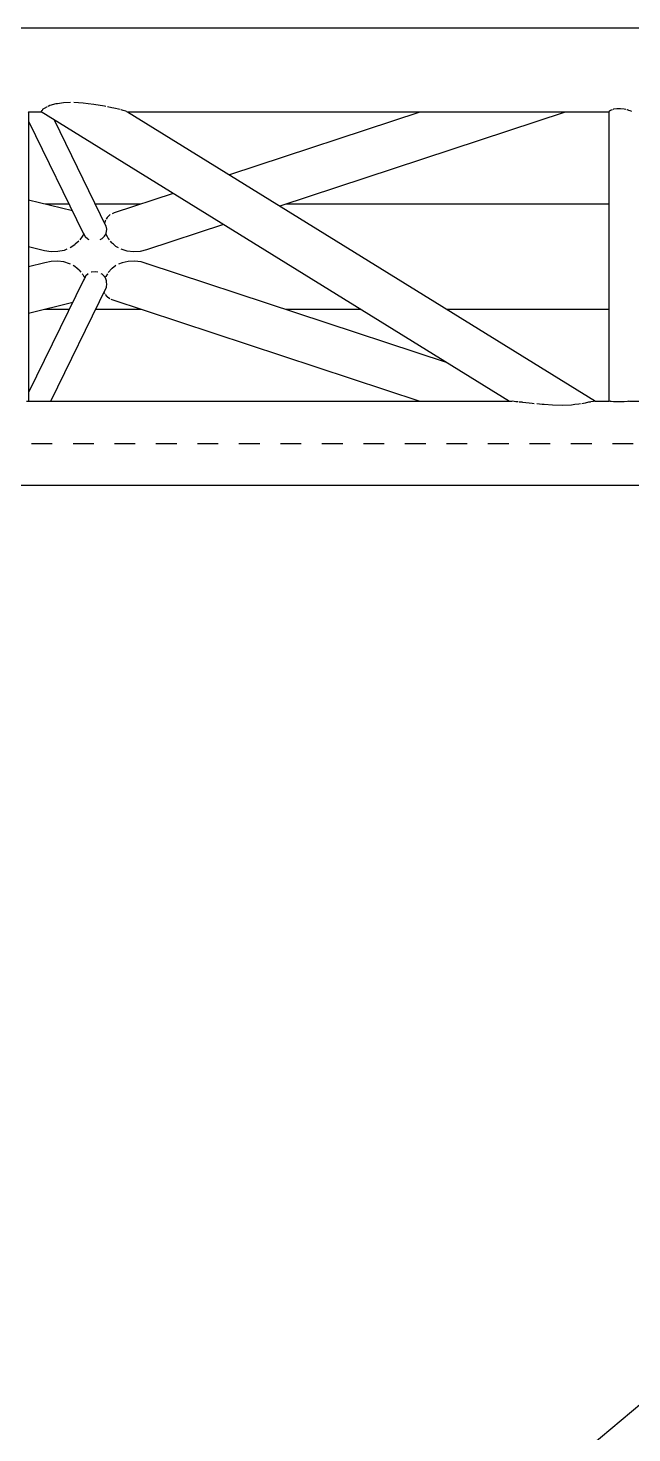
# Model space of a CAD drawing. Header units: millimetres. Extents: x 149919 to 150445, y 136651 to 136866.
# Drawn here: x 150251.54 to 150254.45, y 136802.1 to 136808.88 of the extents above; entities that cross this region are included whole.
import ezdxf

# ---------------------------------------------------------------- set-up
doc = ezdxf.new("R2010")
doc.units = ezdxf.units.MM
doc.header["$LTSCALE"] = 0.25
doc.linetypes.add('CENTER', pattern=[50.8, 31.75, -6.35, 6.35, -6.35])
doc.linetypes.add('XKITLINE00', pattern=[0])

# ---------------------------------------------------------------- blocks, each defined once
blk = doc.blocks.new('çatıı')
at = {"color": 8, "linetype": 'XKITLINE00'}
for p, q in [((11718.61, 15850.57), (10454.11, 15850.57)), ((10980.9, 15812.18), (10979.51, 15811.45)), ((10980.97, 15812.28), (10980.9, 15812.18)), ((10981.73, 15812.65), (10980.97, 15812.28)), ((10982.94, 15813.26), (10982.09, 15812.84)), ((10985.9, 15813.99), (10982.94, 15813.26)), ((10986.69, 15814.07), (10985.9, 15813.99)), ((10989.5, 15814.55), (10986.69, 15814.07)), ((10992.93, 15814.67), (10989.5, 15814.55)), ((10998.96, 15814.41), (10994.5, 15814.67)), ((11001.46, 15814.07), (10998.96, 15814.41)), ((11004.22, 15813.79), (11001.46, 15814.07)), ((11009.26, 15812.98), (11004.22, 15813.79)), ((11009.9, 15812.84), (11009.26, 15812.98)), ((11012.83, 15812.18), (11010.72, 15812.65)), ((11013.84, 15812.01), (11012.83, 15812.18)), ((11016.81, 15811.3), (11013.84, 15812.01)), ((10972.49, 15810.27), (10972.63, 15810.09)), ((10972.73, 15810.06), (10972.63, 15810.09)), ((10972.73, 15810.06), (10972.73, 15670.57)), ((10979.1, 15809.97), (10972.73, 15809.97)), ((10972.73, 15805.69), (10999.24, 15751.39)), ((10978.8, 15810.27), (10978.79, 15810.17)), ((11204.46, 15670.57), (10978.79, 15810.17)), ((10978.86, 15810.68), (10978.81, 15810.35)), ((10979.21, 15810.84), (10978.86, 15810.68)), ((10979.38, 15811.17), (10979.21, 15810.84)), ((10979.51, 15811.45), (10979.44, 15811.3)), ((10985.02, 15806.32), (11010, 15755.12)), ((11018.32, 15810.84), (11017.33, 15811.18)), ((11019.56, 15810.53), (11018.32, 15810.84)), ((11019.9, 15810.35), (11019.56, 15810.53)), ((11020.39, 15810.09), (11020.04, 15810.27)), ((11020.44, 15810.07), (11020.39, 15810.09)), ((11245.95, 15670.57), (11020.44, 15810.07)), ((11252.32, 15809.97), (11020.59, 15809.97)), ((11161.29, 15809.97), (11069.45, 15779.75)), ((11231.36, 15809.97), (11093.78, 15764.7)), ((11252.36, 15810.27), (11252.32, 15810.23)), ((11252.32, 15810.23), (11252.32, 15670.57)), ((11252.6, 15810.59), (11252.41, 15810.35)), ((11253.23, 15810.84), (11252.6, 15810.59)), ((11253.41, 15810.96), (11253.23, 15810.84)), ((11254.02, 15811.17), (11253.41, 15810.96)), ((11254.67, 15811.4), (11254.39, 15811.3)), ((11256.26, 15811.64), (11254.67, 15811.4)), ((11258.02, 15811.67), (11256.26, 15811.64)), ((11259.78, 15811.49), (11258.02, 15811.67)), ((11260.53, 15811.3), (11259.78, 15811.49)), ((11261.37, 15811.1), (11261.06, 15811.17)), ((11261.97, 15810.84), (11261.37, 15811.1)), ((11262.63, 15810.68), (11261.97, 15810.84)), ((11263.44, 15810.33), (11262.63, 15810.68)), ((10993.94, 15762.39), (10972.73, 15767.67)), ((10992.33, 15765.67), (10980.73, 15765.67)), ((11026.66, 15765.67), (11004.85, 15765.67)), ((11042.37, 15770.84), (11013.96, 15761.49)), ((11252.32, 15765.67), (11096.73, 15765.67)), ((11009.55, 15757.55), (11009.48, 15756.87)), ((11009.79, 15757.97), (11009.55, 15757.55)), ((11010.49, 15759.23), (11010.07, 15758.48)), ((11011.03, 15759.68), (11010.49, 15759.23)), ((11011.93, 15760.55), (11011.03, 15759.68)), ((11012.04, 15760.6), (11011.93, 15760.55)), ((11013.96, 15761.49), (11012.94, 15761.02)), ((10999.3, 15751.4), (10998.56, 15750.09)), ((10999.19, 15751.62), (10999.24, 15751.39)), ((10999.24, 15751.39), (10999.31, 15751.23)), ((10999.34, 15751.3), (10999.31, 15751.23)), ((10999.31, 15751.23), (10999.93, 15750.09)), ((11009.85, 15751.34), (11009.19, 15750.19)), ((11009.48, 15756.87), (11009.36, 15756.44)), ((11010, 15751.74), (11009.85, 15751.34)), ((11009.87, 15751.36), (11009.9, 15751.23)), ((11009.9, 15751.23), (11010.58, 15750.09)), ((11010, 15755.12), (11010.21, 15753.58)), ((11010.18, 15753.41), (11010, 15751.74)), ((11010.21, 15753.58), (11010.18, 15753.41)), ((11066.69, 15755.79), (11029.6, 15743.59)), ((10980.39, 15743.19), (10972.73, 15745.1)), ((10994.93, 15746.05), (10992.75, 15744.61)), ((10995.16, 15746.3), (10994.93, 15746.05)), ((10996.86, 15747.79), (10995.16, 15746.3)), ((10998.55, 15750.06), (10997.41, 15748.47)), ((10998.56, 15750.09), (10998.55, 15750.06)), ((11001.27, 15748.75), (11000.02, 15749.92)), ((11001.88, 15748.47), (11001.27, 15748.75)), ((11007.93, 15748.95), (11007, 15748.47)), ((11009.09, 15750.09), (11007.93, 15748.95)), ((11009.19, 15750.19), (11009.09, 15750.09)), ((11010.58, 15750.09), (11011.06, 15749.05)), ((11011.06, 15749.05), (11011.53, 15748.47)), ((11012.09, 15747.79), (11012.71, 15747.03)), ((11013.66, 15746.3), (11012.71, 15747.03)), ((11014.81, 15745.28), (11013.66, 15746.3)), ((11016.04, 15744.61), (11014.81, 15745.28)), ((10980.51, 15737.34), (10972.73, 15735.4)), ((10983.54, 15742.71), (10980.39, 15743.19)), ((10983.51, 15738.04), (10980.51, 15737.34)), ((10986.61, 15738.21), (10983.51, 15738.04)), ((10986.72, 15742.78), (10983.54, 15742.71)), ((10989.65, 15737.83), (10986.61, 15738.21)), ((10989.78, 15743.38), (10986.72, 15742.78)), ((10992.49, 15736.93), (10989.65, 15737.83)), ((10991.1, 15743.9), (10989.78, 15743.38)), ((11017.74, 15737.42), (11016.1, 15736.7)), ((11020.21, 15743.04), (11017.33, 15743.92)), ((11020.68, 15738.08), (11017.74, 15737.42)), ((11023.32, 15742.68), (11020.21, 15743.04)), ((11023.78, 15738.2), (11020.68, 15738.08)), ((11026.51, 15742.87), (11023.32, 15742.68)), ((11026.88, 15737.78), (11023.78, 15738.2)), ((11029.6, 15743.59), (11026.51, 15742.87)), ((11029.82, 15736.83), (11026.88, 15737.78)), ((10992.91, 15736.7), (10992.49, 15736.93)), ((10994.98, 15735.55), (10994.16, 15736.01)), ((10996.04, 15734.61), (10994.98, 15735.55)), ((10997.12, 15733.79), (10996.04, 15734.61)), ((10997.12, 15733.79), (10997.95, 15732.81)), ((10998.51, 15732.15), (10998.86, 15731.75)), ((10998.86, 15731.75), (10999.33, 15730.8)), ((10999.33, 15730.8), (10999.78, 15730.13)), ((11000.1, 15730.8), (10999.8, 15730.25)), ((11001.44, 15732.13), (11000.18, 15730.96)), ((11001.48, 15732.15), (11001.44, 15732.13)), ((11003.01, 15732.85), (11002.93, 15732.81)), ((11004.77, 15733.06), (11003.01, 15732.85)), ((11006.12, 15732.81), (11004.77, 15733.06)), ((11008.1, 15731.92), (11007.65, 15732.15)), ((11009.22, 15730.8), (11008.1, 15731.92)), ((11009.35, 15730.67), (11009.22, 15730.8)), ((11009.35, 15730.67), (11009.56, 15730.31)), ((11009.73, 15730.59), (11009.6, 15730.24)), ((11009.88, 15730.8), (11009.73, 15730.59)), ((11010.68, 15732.15), (11009.88, 15730.8)), ((11012.86, 15734.61), (11011.03, 15732.75)), ((11012.9, 15734.65), (11012.86, 15734.61)), ((11014.76, 15736.01), (11012.9, 15734.65)), ((11029.91, 15736.78), (11029.82, 15736.83)), ((11174.1, 15689.35), (11029.82, 15736.83)), ((10999.3, 15729.29), (10972.73, 15674.86)), ((11010.04, 15725.5), (10983.24, 15670.57)), ((10999.3, 15729.29), (10999.25, 15729.04)), ((10999.61, 15729.89), (10999.3, 15729.29)), ((10999.8, 15730.25), (10999.61, 15729.89)), ((10999.8, 15730.25), (10999.82, 15730.22)), ((11009.56, 15730.31), (11009.69, 15729.88)), ((11009.69, 15729.88), (11010.04, 15728.88)), ((11010.04, 15728.88), (11010.13, 15728.04)), ((11010.06, 15725.62), (11010.04, 15725.5)), ((11010.25, 15727.04), (11010.07, 15725.74)), ((11010.14, 15727.91), (11010.22, 15727.22)), ((11010.22, 15727.22), (11010.25, 15727.04)), ((10993.97, 15718.22), (10972.73, 15712.93)), ((11009.02, 15723.42), (11009.31, 15722.62)), ((11009.56, 15722.12), (11010.44, 15721.11)), ((11010.44, 15721.11), (11010.7, 15720.74)), ((11011.87, 15719.98), (11010.7, 15720.74)), ((11161.48, 15670.57), (11012.44, 15719.62)), ((10992.33, 15714.87), (10980.52, 15714.87)), ((11026.85, 15714.87), (11004.85, 15714.87)), ((11132.84, 15714.87), (11096.47, 15714.87)), ((11252.32, 15714.87), (11174.33, 15714.87)), ((11205.26, 15670.57), (10971.76, 15670.57)), ((11205.36, 15670.57), (11205.31, 15670.57)), ((11205.92, 15670.6), (11205.36, 15670.57)), ((11205.4, 15670.57), (11205.36, 15670.57)), ((11207.56, 15670.38), (11205.92, 15670.6)), ((11208.64, 15670.29), (11207.56, 15670.38)), ((11210.56, 15670.12), (11209.18, 15670.24)), ((11210.87, 15670.07), (11210.56, 15670.12)), ((11215.34, 15669.5), (11210.87, 15670.07)), ((11216.35, 15669.42), (11215.34, 15669.5)), ((11240.94, 15669.66), (11239.34, 15669.42)), ((11242.48, 15670.12), (11240.94, 15669.66)), ((11243.12, 15670.18), (11242.48, 15670.12)), ((11243.45, 15670.24), (11243.12, 15670.18)), ((11244.79, 15670.48), (11243.71, 15670.29)), ((11245.03, 15670.6), (11244.79, 15670.48)), ((11245.53, 15670.57), (11245.03, 15670.6)), ((11252.7, 15670.57), (11245.56, 15670.57)), ((11253.23, 15670.6), (11252.75, 15670.57)), ((11253.34, 15670.57), (11253.22, 15670.57)), ((11253.41, 15670.56), (11253.23, 15670.6)), ((11254.67, 15670.4), (11253.41, 15670.56)), ((11256.26, 15670.31), (11254.67, 15670.4)), ((11258.02, 15670.3), (11256.26, 15670.31)), ((11259.78, 15670.37), (11258.02, 15670.3)), ((11261.37, 15670.51), (11259.78, 15670.37)), ((11261.97, 15670.6), (11261.37, 15670.51)), ((11262.08, 15670.57), (11261.8, 15670.57)), ((11262.27, 15670.57), (11261.86, 15670.58)), ((11262.63, 15670.57), (11261.97, 15670.6)), ((11262.63, 15670.57), (11262.58, 15670.57)), ((11262.7, 15670.57), (11262.63, 15670.57)), ((11270.19, 15670.57), (11262.75, 15670.57)), ((11220.14, 15669.09), (11217.57, 15669.31)), ((11221.14, 15669.04), (11220.14, 15669.09)), ((11225.27, 15668.71), (11221.14, 15669.04)), ((11230.1, 15668.6), (11225.27, 15668.71)), ((11234.34, 15668.81), (11230.1, 15668.6)), ((11235.92, 15669.04), (11234.34, 15668.81)), ((11237.96, 15669.2), (11235.92, 15669.04)), ((11238.66, 15669.31), (11237.96, 15669.2)), ((11718.61, 15629.97), (10454.1, 15629.97)), ((11763.8, 15602.36), (10968.19, 14936.16))]:
    blk.add_line(p, q, dxfattribs=at)
at = {"color": 8, "linetype": 'CENTER'}
blk.add_line((10454.1, 15650.27), (11840, 15650.27), dxfattribs=at)

msp = doc.modelspace()

# ---------------------------------------------------------------- block references
at = {"xscale": 0.009999943142843078, "yscale": 0.009999943142843078, "zscale": 0.009999943142843078}
msp.add_blockref('çatıı', (150141.8141, 136650.3731), dxfattribs=at)

doc.saveas('drawing.dxf')
